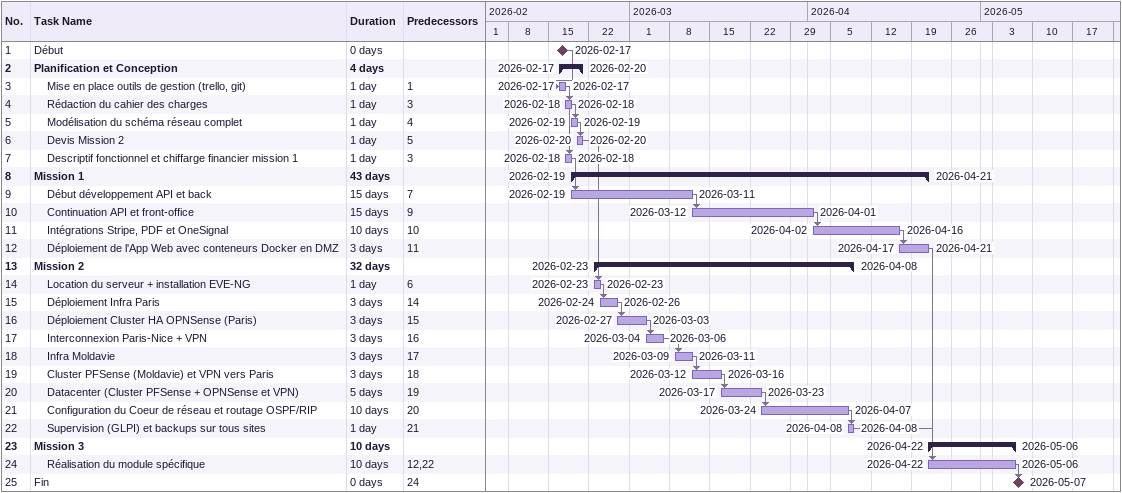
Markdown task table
| ID | Level | Task | Duration | Start | Finish | Predecessors |
|---|---|---|---|---|---|---|
| 1 | 1 | Début | 0d | 2026-02-17 | 2026-02-17 |  |
| 2 | 1 | **Planification et Conception** | 4d | 2026-02-17 | 2026-02-20 |  |
| 3 | 2 | Mise en place outils de gestion (trello, git) | 1d | 2026-02-17 | 2026-02-17 | 1 |
| 4 | 2 | Rédaction du cahier des charges | 1d | 2026-02-18 | 2026-02-18 | 3 |
| 5 | 2 | Modélisation du schéma réseau complet | 1d | 2026-02-19 | 2026-02-19 | 4 |
| 6 | 2 | Devis Mission 2 | 1d | 2026-02-20 | 2026-02-20 | 5 |
| 7 | 2 | Descriptif fonctionnel et chiffarge financier mission 1 | 1d | 2026-02-18 | 2026-02-18 | 3 |
| 8 | 1 | **Mission 1** | 43d | 2026-02-19 | 2026-04-21 |  |
| 9 | 2 | Début développement API et back | 15d | 2026-02-19 | 2026-03-11 | 7 |
| 10 | 2 | Continuation API et front-office | 15d | 2026-03-12 | 2026-04-01 | 9 |
| 11 | 2 | Intégrations Stripe, PDF et OneSignal | 10d | 2026-04-02 | 2026-04-16 | 10 |
| 12 | 2 | Déploiement de l'App Web avec conteneurs Docker en DMZ | 3d | 2026-04-17 | 2026-04-21 | 11 |
| 13 | 1 | **Mission 2** | 32d | 2026-02-23 | 2026-04-08 |  |
| 14 | 2 | Location du serveur + installation EVE-NG | 1d | 2026-02-23 | 2026-02-23 | 6 |
| 15 | 2 | Déploiement Infra Paris | 3d | 2026-02-24 | 2026-02-26 | 14 |
| 16 | 2 | Déploiement Cluster HA OPNSense (Paris) | 3d | 2026-02-27 | 2026-03-03 | 15 |
| 17 | 2 | Interconnexion Paris-Nice + VPN | 3d | 2026-03-04 | 2026-03-06 | 16 |
| 18 | 2 | Infra Moldavie | 3d | 2026-03-09 | 2026-03-11 | 17 |
| 19 | 2 | Cluster PFSense (Moldavie) et VPN vers Paris | 3d | 2026-03-12 | 2026-03-16 | 18 |
| 20 | 2 | Datacenter (Cluster PFSense + OPNSense et VPN) | 5d | 2026-03-17 | 2026-03-23 | 19 |
| 21 | 2 | Configuration du Coeur de réseau et routage OSPF/RIP | 10d | 2026-03-24 | 2026-04-07 | 20 |
| 22 | 2 | Supervision (GLPI) et backups sur tous sites | 1d | 2026-04-08 | 2026-04-08 | 21 |
| 23 | 1 | **Mission 3** | 10d | 2026-04-22 | 2026-05-06 |  |
| 24 | 2 | Réalisation du module spécifique | 10d | 2026-04-22 | 2026-05-06 | 12, 22 |
| 25 | 1 | Fin | 0d | 2026-05-07 | 2026-05-07 | 24 |
